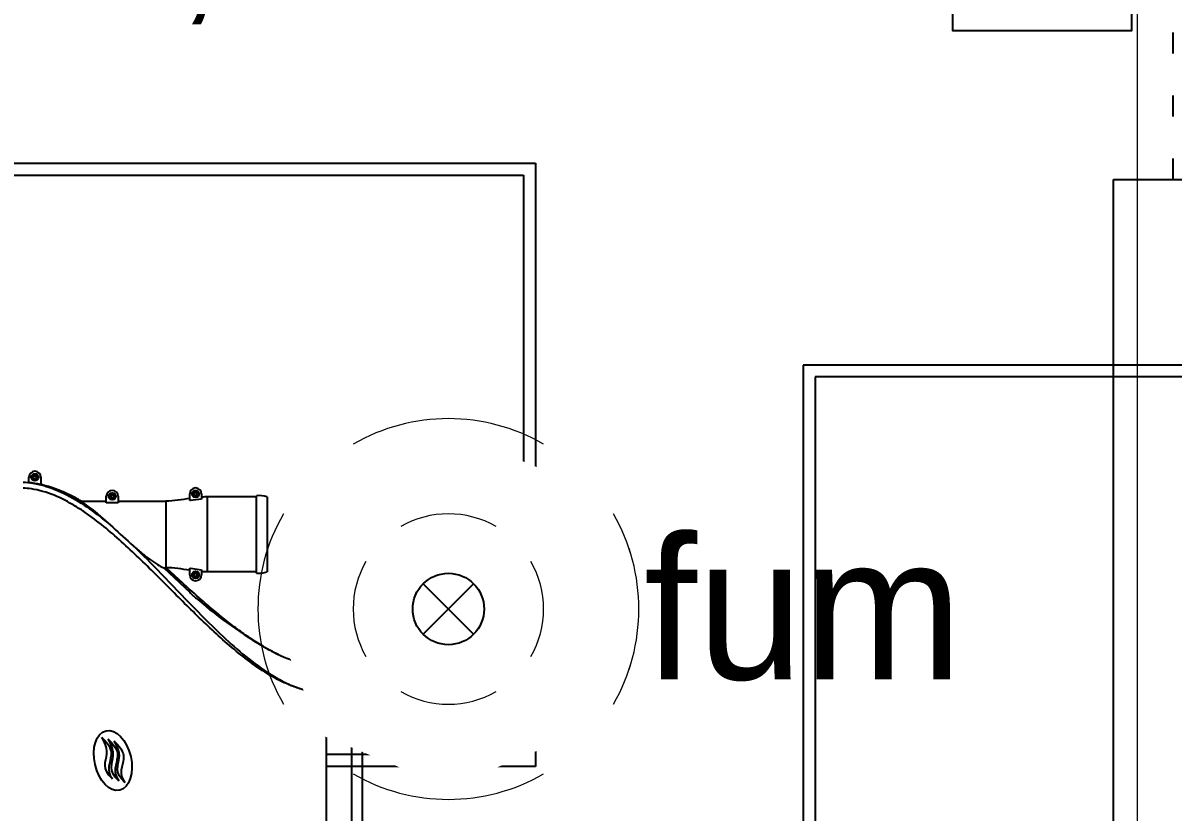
# Model space of a CAD drawing. Header units: centimetres. Extents: x 2648 to 12729, y 1890 to 6224.
# Drawn here: x 5326.4 to 5423, y 3963.2 to 4029.5 of the extents above; entities that cross this region are included whole.
import ezdxf

# ---------------------------------------------------------------- set-up
doc = ezdxf.new("R2010")
doc.units = ezdxf.units.CM
doc.linetypes.add('Style de ligne -5', pattern=[0.20828, 0.069425, -0.138855])
for name, color, linetype in [('B aménagement intérieur', 252, 'Continuous'), ('B Faux plafonds', 9, 'Continuous'), ('C ANNOTATIONS-texte surfaces', 252, 'Continuous'), ('D SURFACES-shab', 252, 'Continuous')]:
    doc.layers.add(name, color=color, linetype=linetype)
for name, color, linetype, lineweight in [('prlm-CHAUFF', 4, 'Continuous', 25), ('prlm-ELEC-CFA', 1, 'Continuous', 25), ('prlm-ELEC-CFO', 10, 'Continuous', 25), ('prlm-ELEC-SSI', 6, 'Continuous', 25)]:
    doc.layers.add(name, color=color, linetype=linetype, lineweight=lineweight)
doc.styles.add('Eurostile', font='Eurosti.TTF')
doc.styles.add('prlm-elec-cfa', font='comic.ttf', dxfattribs={"height": 12})
doc.styles.add('prlm-elec-ssi', font='comic.ttf', dxfattribs={"height": 12})

# ---------------------------------------------------------------- blocks, each defined once
blk = doc.blocks.new('A 80.Groupe-6-1')
at = {"layer": 'B aménagement intérieur', "linetype": 'Continuous'}
for p, q in [((5417.965, 3926.267), (5417.965, 4016.389)), ((5417.965, 3926.267), (5417.965, 4016.389)), ((5417.965, 4016.389), (5611.965, 4016.389)), ((5417.965, 4016.389), (5611.965, 4016.389))]:
    blk.add_line(p, q, dxfattribs=at)
at = {"layer": 'D SURFACES-shab', "lineweight": 18, "flags": 128}
blk.add_lwpolyline([(5419.965, 4044.515), (5419.965, 3926.267), (5409.965, 3926.267), (5323.484, 3926.267), (5323.484, 4034.515), (5292.097, 4034.515), (5292.097, 4134.389), (5422.965, 4134.389), (5422.965, 4044.515)], close=True, dxfattribs=at)
at = {"layer": 'C ANNOTATIONS-texte surfaces', "insert": (5350.5, 4046.249), "char_height": 9.412, "attachment_point": 2, "line_spacing_factor": 0.894142, "style": 'Eurostile'}
blk.add_mtext('2,3 m{\\H0.6667x;\\S2^ ;}', dxfattribs=at)
blk = doc.blocks.new('xi.FUM')
at = {"color": 0}
blk.add_wipeout([(-10.607, -10.607), (-15, 0), (-10.607, 10.607), (0, 15), (10.607, 10.607), (15, 0), (10.607, -10.607), (0, -15)], dxfattribs=at).dxf.layer = 'prlm-ELEC-SSI'
at = {"layer": 'prlm-ELEC-SSI', "color": 0}
for points in [[(-2.121, 2.121), (2.121, -2.121)], [(2.121, 2.121), (-2.121, -2.121)]]:
    blk.add_lwpolyline(points, dxfattribs=at)
blk.add_circle((0, 0), 3, dxfattribs=at)
at = {"layer": 'prlm-ELEC-SSI', "color": 0, "lineweight": 13}
for radius, start, end in [(16, 60, 120), (16, 150, 210), (8, 60, 120), (16, 330, 30), (8, 150, 210), (8, 330, 30), (8, 240, 300), (16, 240, 300)]:
    blk.add_arc((0, 0), radius, start, end, dxfattribs=at)
blk = doc.blocks.new('xi.VID')
at = {"layer": 'prlm-ELEC-CFA', "color": 0, "linetype": 'ByBlock', "lineweight": -2, "flags": 128}
blk.add_lwpolyline([(-7.5, 7.5), (7.5, 7.5), (7.5, -7.5), (-7.5, -7.5)], close=True, dxfattribs=at)
at = {"layer": 'prlm-ELEC-CFA', "color": 0}
for points in [[(-7.5, 2.5), (7.5, 2.5)], [(-7.5, -2.5), (7.5, -2.5)]]:
    blk.add_lwpolyline(points, dxfattribs=at)

msp = doc.modelspace()

# ---------------------------------------------------------------- linework, layer by layer
at = {"layer": 'B Faux plafonds', "linetype": 'Style de ligne -5', "ltscale": 25.4, "flags": 128}
msp.add_lwpolyline([(5422.965, 4016.389), (5422.965, 4134.389), (5290.888, 4134.389), (5290.888, 4034.515), (5323.484, 4034.515), (5323.484, 3926.318), (5417.965, 3926.318), (5417.965, 4016.389)], close=True, dxfattribs=at)
at = {"layer": 'prlm-CHAUFF', "ltscale": 50}
for p, q in [((5179.392, 4017.751), (5369.415, 4017.751)), ((5369.415, 4017.751), (5369.415, 3967.066)), ((5179.806, 4016.751), (5368.415, 4016.751)), ((5368.415, 4016.751), (5368.415, 3968.066)), ((5436.85, 4000.8), (5391.896, 4000.8)), ((5435.85, 3999.8), (5392.896, 3999.8)), ((5326.868, 3990.923), (5326.868, 3991.366)), ((5327.212, 3991.316), (5327.212, 3991.416)), ((5327.212, 3991.416), (5327.318, 3991.416)), ((5327.318, 3991.523), (5327.418, 3991.523)), ((5327.318, 3991.416), (5327.318, 3991.523)), ((5327.418, 3991.523), (5327.418, 3991.416)), ((5327.418, 3991.416), (5327.525, 3991.416)), ((5327.525, 3991.416), (5327.525, 3991.316)), ((5327.868, 3991.366), (5327.868, 3990.754)), ((5326.785, 3990.928), (5326.868, 3990.924)), ((5327.318, 3991.316), (5327.212, 3991.316)), ((5327.318, 3991.21), (5327.318, 3991.316)), ((5327.418, 3991.21), (5327.318, 3991.21)), ((5327.525, 3991.316), (5327.418, 3991.316)), ((5327.418, 3991.316), (5327.418, 3991.21)), ((5333.368, 3989.216), (5333.368, 3989.766)), ((5333.712, 3989.816), (5333.818, 3989.816)), ((5333.712, 3989.716), (5333.712, 3989.816)), ((5333.818, 3989.716), (5333.712, 3989.716)), ((5333.818, 3989.923), (5333.918, 3989.923)), ((5333.818, 3989.816), (5333.818, 3989.923)), ((5333.818, 3989.61), (5333.818, 3989.716)), ((5333.918, 3989.61), (5333.818, 3989.61)), ((5333.918, 3989.923), (5333.918, 3989.816)), ((5333.918, 3989.816), (5334.025, 3989.816)), ((5334.025, 3989.716), (5333.918, 3989.716)), ((5333.918, 3989.716), (5333.918, 3989.61)), ((5334.025, 3989.816), (5334.025, 3989.716)), ((5334.368, 3989.766), (5334.368, 3989.216)), ((5340.368, 3989.416), (5340.368, 3989.966)), ((5341.368, 3989.533), (5340.424, 3989.416)), ((5340.712, 3989.916), (5340.712, 3990.016)), ((5340.712, 3990.016), (5340.818, 3990.016)), ((5340.818, 3989.916), (5340.712, 3989.916)), ((5340.818, 3990.123), (5340.918, 3990.123)), ((5340.818, 3990.016), (5340.818, 3990.123)), ((5340.818, 3989.81), (5340.818, 3989.916)), ((5340.918, 3989.81), (5340.818, 3989.81)), ((5340.918, 3990.123), (5340.918, 3990.016)), ((5340.918, 3990.016), (5341.025, 3990.016)), ((5340.918, 3989.916), (5340.918, 3989.81)), ((5341.025, 3989.916), (5340.918, 3989.916)), ((5341.025, 3990.016), (5341.025, 3989.916)), ((5341.368, 3989.966), (5341.368, 3989.533)), ((5341.868, 3983.416), (5341.868, 3989.716)), ((5345.968, 3989.716), (5341.868, 3989.716)), ((5345.968, 3989.716), (5341.868, 3989.716)), ((5345.968, 3983.316), (5345.968, 3989.816)), ((5346.868, 3989.716), (5346.868, 3983.416)), ((5331.246, 3989.366), (5333.368, 3989.366)), ((5331.246, 3989.366), (5333.368, 3989.366)), ((5334.368, 3989.216), (5333.368, 3989.216)), ((5334.368, 3989.366), (5338.368, 3989.366)), ((5334.368, 3989.366), (5338.368, 3989.366)), ((5338.368, 3989.366), (5338.368, 3983.766)), ((5340.424, 3989.416), (5340.368, 3989.416)), ((5338.211, 3983.766), (5338.368, 3983.766)), ((5338.211, 3983.766), (5340.368, 3981.697)), ((5340.368, 3981.697), (5338.211, 3983.766)), ((5338.211, 3983.766), (5338.368, 3983.766)), ((5340.368, 3983.716), (5340.424, 3983.716)), ((5340.368, 3983.166), (5340.368, 3983.716)), ((5340.424, 3983.716), (5341.368, 3983.6)), ((5340.712, 3983.116), (5340.712, 3983.216)), ((5340.712, 3983.216), (5340.818, 3983.216)), ((5340.818, 3983.116), (5340.712, 3983.116)), ((5340.818, 3983.323), (5340.918, 3983.323)), ((5340.818, 3983.216), (5340.818, 3983.323)), ((5340.818, 3983.01), (5340.818, 3983.116)), ((5340.918, 3983.01), (5340.818, 3983.01)), ((5340.918, 3983.323), (5340.918, 3983.216)), ((5340.918, 3983.216), (5341.025, 3983.216)), ((5341.025, 3983.116), (5340.918, 3983.116)), ((5340.918, 3983.116), (5340.918, 3983.01)), ((5341.025, 3983.216), (5341.025, 3983.116)), ((5341.368, 3983.6), (5341.368, 3983.166)), ((5345.968, 3983.416), (5341.868, 3983.416)), ((5345.968, 3983.416), (5341.868, 3983.416)), ((5346.848, 3976.972), (5346.848, 3976.972)), ((5349.868, 3976.025), (5349.868, 3975.725)), ((5350.212, 3975.975), (5350.212, 3976.075)), ((5350.212, 3976.075), (5350.318, 3976.075)), ((5350.318, 3975.975), (5350.212, 3975.975)), ((5350.318, 3976.181), (5350.418, 3976.181)), ((5350.318, 3976.075), (5350.318, 3976.181)), ((5350.318, 3975.868), (5350.318, 3975.975)), ((5350.418, 3976.181), (5350.418, 3976.075)), ((5350.418, 3976.075), (5350.525, 3976.075)), ((5350.418, 3975.975), (5350.418, 3975.868)), ((5350.525, 3975.975), (5350.418, 3975.975)), ((5350.525, 3976.075), (5350.525, 3975.975)), ((5350.868, 3975.471), (5350.868, 3976.025)), ((5349.868, 3975.725), (5350.548, 3975.521)), ((5350.418, 3975.868), (5350.318, 3975.868)), ((5350.868, 3975.471), (5350.548, 3975.521)), ((5351.868, 3973.237), (5351.868, 3975.466)), ((5353.968, 3975.466), (5351.868, 3975.466)), ((5351.868, 3975.466), (5353.968, 3975.466)), ((5353.968, 3975.566), (5353.968, 3959.566)), ((5354.868, 3975.466), (5354.868, 3959.666)), ((5351.868, 3961.895), (5351.868, 3973.237)), ((5368.415, 3968.066), (5351.868, 3968.066)), ((5369.415, 3967.066), (5351.868, 3967.066))]:
    msp.add_line(p, q, dxfattribs=at)
for centre, radius in [((5327.368, 3991.366), 0.3), ((5327.368, 3991.366), 0.25), ((5333.868, 3989.766), 0.3), ((5333.868, 3989.766), 0.25), ((5340.868, 3989.966), 0.3), ((5340.868, 3989.966), 0.25), ((5340.868, 3983.166), 0.3), ((5340.868, 3983.166), 0.25), ((5350.368, 3976.025), 0.3), ((5350.368, 3976.025), 0.25)]:
    msp.add_circle(centre, radius, dxfattribs=at)
for centre, radius, start, end in [((5327.368, 3991.366), 0.5, 0, 180), ((5325.009, 3978.979), 12.115, 73.72632, 76.38523), ((5340.868, 3989.966), 0.5, 0, 180), ((5333.868, 3989.766), 0.5, 0, 180), ((5346.203, 3987.83), 2, 70.5755, 96.74412), ((5346.203, 3987.83), 2, 70.5755, 96.74412), ((5317.594, 3970.049), 23.654, 46.40993, 54.75012), ((5358.415, 4012.31), 35.103, 225.71113, 229.52651), ((5340.868, 3983.166), 0.5, 180, 0), ((5346.203, 3985.303), 2, 263.25588, 289.4245), ((5346.203, 3985.303), 2, 263.25588, 289.4245), ((5348.47, 3990.078), 11.657, 225.97007, 230.42447), ((5348.695, 3990.329), 11.994, 226.03261, 230.36189), ((5366.431, 4010.701), 39.002, 229.38871, 239.85996), ((5366.431, 4010.7), 39.001, 229.38866, 239.86009), ((5356.536, 3994.485), 20.014, 241.04826, 242.79827), ((5356.536, 3994.485), 20.014, 241.04819, 242.79819), ((5352.838, 3987.081), 11.739, 242.3321, 255.44097), ((5352.693, 3986.722), 11.354, 242.13741, 255.69294), ((5350.368, 3976.025), 0.5, 0, 180), ((5351.854, 3982.635), 7.169, 262.09231, 263.54484), ((5351.876, 3983.235), 7.768, 262.54564, 269.94227), ((5351.878, 3983.289), 7.822, 262.57629, 269.92645), ((5351.854, 3982.635), 7.169, 263.90527, 270.11567), ((5354.203, 3973.58), 2, 70.5755, 96.74412), ((5354.203, 3973.58), 2, 70.57549, 96.74413)]:
    msp.add_arc(centre, radius, start, end, dxfattribs=at)
msp.add_ellipse((5333.916, 3967.566), major_axis=(0.574, -2.491), ratio=0.600775, dxfattribs=at)
for points, knots in [([(5326.369, 3990.96), (5326.646, 3990.947), (5326.922, 3990.918), (5327.56, 3990.816), (5327.919, 3990.73), (5328.976, 3990.408), (5329.653, 3990.108), (5330.966, 3989.392), (5331.584, 3988.988), (5332.775, 3988.123), (5333.346, 3987.661), (5333.904, 3987.182)], [0.0331631, 0.0331631, 0.0331631, 0.0331631, 0.125, 0.125, 0.25, 0.25, 0.5, 0.5, 0.75, 0.75, 1, 1, 1, 1]), ([(5351.868, 3973.237), (5351.698, 3973.239), (5351.528, 3973.244), (5351.19, 3973.269), (5351.021, 3973.288), (5350.516, 3973.362), (5350.184, 3973.434), (5349.53, 3973.616), (5349.21, 3973.726), (5348.581, 3973.976), (5348.271, 3974.117), (5347.369, 3974.569), (5346.801, 3974.911), (5345.706, 3975.643), (5345.179, 3976.035), (5343.638, 3977.258), (5342.665, 3978.138), (5340.759, 3979.95), (5339.828, 3980.883), (5337.969, 3982.752), (5337.041, 3983.688), (5335.141, 3985.515), (5334.173, 3986.405), (5332.643, 3987.644), (5332.12, 3988.041), (5331.305, 3988.598), (5331.028, 3988.777), (5330.462, 3989.119), (5330.171, 3989.283), (5329.282, 3989.738), (5328.673, 3989.993), (5327.725, 3990.266), (5327.403, 3990.339), (5326.841, 3990.424), (5326.605, 3990.448), (5326.369, 3990.459)], [0, 0, 0, 0, 0.015625, 0.015625, 0.03125, 0.03125, 0.0625, 0.0625, 0.09375, 0.09375, 0.125, 0.125, 0.1875, 0.1875, 0.25, 0.25, 0.375, 0.375, 0.5, 0.5, 0.625, 0.625, 0.75, 0.75, 0.8125, 0.8125, 0.84375, 0.84375, 0.875, 0.875, 0.9375, 0.9375, 0.96875, 0.96875, 0.9907189, 0.9907189, 0.9907189, 0.9907189]), ([(5327.868, 3990.756), (5328.165, 3990.689), (5328.459, 3990.606), (5328.896, 3990.462), (5329.041, 3990.41), (5329.329, 3990.302), (5329.472, 3990.245), (5329.895, 3990.066), (5330.172, 3989.937), (5330.716, 3989.664), (5330.983, 3989.518), (5331.246, 3989.366)], [0, 0, 0, 0, 0.25, 0.25, 0.375, 0.375, 0.5, 0.5, 0.75, 0.75, 1, 1, 1, 1]), ([(5331.246, 3989.366), (5330.967, 3989.528), (5330.684, 3989.681), (5330.108, 3989.968), (5329.816, 3990.102), (5329.221, 3990.347), (5328.918, 3990.458), (5328.538, 3990.577), (5328.468, 3990.599), (5328.398, 3990.619)], [0, 0, 0, 0, 0.25, 0.25, 0.5, 0.5, 0.75, 0.75, 0.8062429, 0.8062429, 0.8062429, 0.8062429]), ([(5335.63, 3985.606), (5336.876, 3984.412), (5338.073, 3983.16), (5340.468, 3980.665), (5341.665, 3979.417), (5343.539, 3977.635), (5344.177, 3977.056), (5345.501, 3975.955), (5346.187, 3975.431), (5347.28, 3974.722), (5347.656, 3974.498), (5348.438, 3974.087), (5348.845, 3973.9), (5349.676, 3973.587), (5350.105, 3973.46), (5350.76, 3973.329), (5350.981, 3973.295), (5351.314, 3973.26), (5351.425, 3973.252), (5351.648, 3973.24), (5351.758, 3973.238), (5351.868, 3973.237)], [0, 0, 0, 0, 0.25, 0.25, 0.5, 0.5, 0.625, 0.625, 0.75, 0.75, 0.8125, 0.8125, 0.875, 0.875, 0.9375, 0.9375, 0.96875, 0.96875, 0.984375, 0.984375, 1, 1, 1, 1]), ([(5335.63, 3985.606), (5335.893, 3985.376), (5336.158, 3985.151), (5336.67, 3984.737), (5336.918, 3984.546), (5337.396, 3984.203), (5337.619, 3984.056), (5337.902, 3983.891), (5337.986, 3983.847), (5338.125, 3983.784), (5338.179, 3983.766), (5338.211, 3983.766)], [0, 0, 0, 0, 0.25, 0.25, 0.5, 0.5, 0.75, 0.75, 0.875, 0.875, 1, 1, 1, 1]), ([(5347.827, 3976.469), (5347.49, 3976.627), (5346.78, 3976.997), (5345.722, 3977.643), (5344.636, 3978.396), (5343.553, 3979.221), (5342.473, 3980.105), (5341.181, 3981.217), (5339.829, 3982.429), (5338.801, 3983.374), (5338.364, 3983.768)], [0.1568082, 0.1568082, 0.1568082, 0.1568082, 0.2305418, 0.3149874, 0.4025619, 0.4929385, 0.5856877, 0.6803551, 0.8317746, 0.9509578, 0.9509578, 0.9509578, 0.9509578]), ([(5332.996, 3969.503), (5333.714, 3968.78), (5333.81, 3968.405), (5333.768, 3968.016), (5333.703, 3967.404), (5333.3, 3966.757), (5333.876, 3966.023)], [0, 0, 0, 0, 0.389075, 0.389075, 0.389075, 1, 1, 1, 1]), ([(5334.04, 3969.192), (5334.759, 3968.469), (5334.854, 3968.094), (5334.813, 3967.705), (5334.748, 3967.093), (5334.344, 3966.446), (5334.921, 3965.712)], [0, 0, 0, 0, 0.389075, 0.389075, 0.389075, 1, 1, 1, 1])]:
    msp.add_open_spline(points, degree=3, knots=knots, dxfattribs=at)
for points in [[(5327.868, 3990.754), (5327.538, 3990.83), (5327.205, 3990.888), (5326.868, 3990.923)], [(5340.368, 3989.579), (5339.702, 3989.481), (5339.035, 3989.366), (5338.368, 3989.366)], [(5340.368, 3989.579), (5339.702, 3989.481), (5339.035, 3989.366), (5338.368, 3989.366)], [(5341.868, 3989.716), (5341.702, 3989.716), (5341.535, 3989.709), (5341.368, 3989.697)], [(5341.868, 3989.716), (5341.702, 3989.716), (5341.535, 3989.709), (5341.368, 3989.697)], [(5340.368, 3983.554), (5339.702, 3983.652), (5339.035, 3983.766), (5338.368, 3983.766)], [(5340.368, 3983.554), (5339.702, 3983.652), (5339.035, 3983.766), (5338.368, 3983.766)], [(5341.868, 3983.416), (5341.702, 3983.416), (5341.535, 3983.424), (5341.368, 3983.436)], [(5341.868, 3983.416), (5341.702, 3983.416), (5341.535, 3983.424), (5341.368, 3983.436)], [(5333.412, 3968.112), (5333.453, 3968.504), (5333.356, 3968.883), (5332.996, 3969.503)], [(5333.529, 3969.347), (5334.247, 3968.624), (5334.343, 3968.249), (5334.301, 3967.86)], [(5333.945, 3967.956), (5333.987, 3968.349), (5333.889, 3968.728), (5333.529, 3969.347)], [(5334.456, 3967.8), (5334.498, 3968.193), (5334.4, 3968.572), (5334.04, 3969.192)], [(5333.876, 3966.023), (5332.94, 3966.847), (5333.346, 3967.497), (5333.412, 3968.112)], [(5334.41, 3965.867), (5333.473, 3966.691), (5333.88, 3967.341), (5333.945, 3967.956)], [(5334.301, 3967.86), (5334.236, 3967.248), (5333.833, 3966.602), (5334.41, 3965.867)], [(5334.921, 3965.712), (5333.984, 3966.536), (5334.391, 3967.185), (5334.456, 3967.8)]]:
    msp.add_open_spline(points, degree=3, dxfattribs=at)
at = {"layer": 'prlm-ELEC-CFO', "lineweight": 13}
msp.add_spline([(5421.513, 4118.449), (5435.392, 4101.103), (5521.7, 4089.21), (5551.243, 4037.478), (5597.091, 4032.875)], degree=3, dxfattribs=at)

# ---------------------------------------------------------------- block references
at = {"layer": 'B aménagement intérieur'}
msp.add_blockref('A 80.Groupe-6-1', (0, 0), dxfattribs=at)

# ---------------------------------------------------------------- next in the draw order: texts
at = {"layer": 'prlm-ELEC-CFA', "lineweight": 20, "insert": (5394.301, 4036.382), "char_height": 12, "attachment_point": 5, "line_spacing_factor": 0.8, "style": 'prlm-elec-cfa', "bg_fill": 3, "box_fill_scale": 1.1, "bg_fill_color": 256, "bg_fill_transparency": 0}
msp.add_mtext('vid', dxfattribs=at)
at = {"layer": 'prlm-ELEC-SSI', "lineweight": 20, "insert": (5391.909, 3980.295), "char_height": 12, "attachment_point": 5, "line_spacing_factor": 0.8, "style": 'prlm-elec-ssi', "bg_fill": 3, "box_fill_scale": 1.1, "bg_fill_color": 256, "bg_fill_transparency": 0}
msp.add_mtext('fum', dxfattribs=at)

# ---------------------------------------------------------------- next in the draw order: linework, layer by layer
at = {"layer": 'prlm-CHAUFF', "ltscale": 50}
for p, q in [((5391.896, 4000.8), (5391.896, 3959.889)), ((5392.896, 3999.8), (5392.896, 3959.889))]:
    msp.add_line(p, q, dxfattribs=at)

# ---------------------------------------------------------------- next in the draw order: block references
at = {"layer": 'prlm-ELEC-CFA'}
msp.add_blockref('xi.VID', (5411.965, 4036.382), dxfattribs=at)
at = {"layer": 'prlm-ELEC-SSI'}
msp.add_blockref('xi.FUM', (5362.101, 3980.295), dxfattribs=at)

doc.saveas('drawing.dxf')
